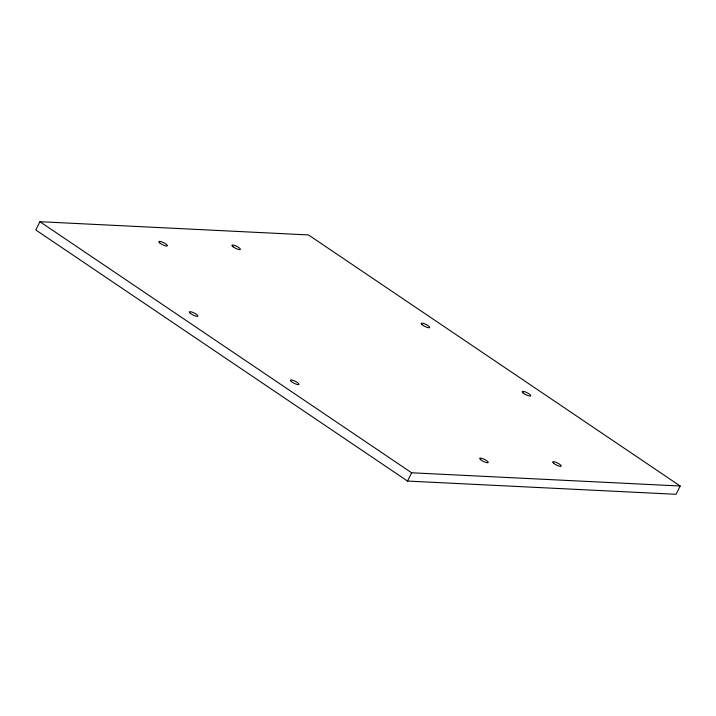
<?xml version="1.0" encoding="UTF-8"?>
<svg xmlns="http://www.w3.org/2000/svg" width="716" height="716" viewBox="0 0 716 716"><rect width="100%" height="100%" fill="white"/><g stroke="black" fill="none" stroke-linecap="round" stroke-linejoin="round"><path stroke-width="1.07" d="M39.908 221.7L35.8 229.979L407.52 481.062L676.092 494.3L680.2 486.021L308.48 234.938L39.908 221.7L411.637 472.784L680.2 486.021M407.52 481.062L411.637 472.784M553.647 463.288A4.761 1.155 26.4 0 0 561.004 466.322A4.761 1.155 26.4 0 0 556.305 462.438A4.761 1.155 26.4 0 0 553.647 463.288M523.154 392.977A4.761 1.155 26.4 0 0 530.511 396.011A4.761 1.155 26.4 0 0 525.804 392.126A4.761 1.155 26.4 0 0 523.154 392.977M190.286 313.286A4.761 1.155 26.4 0 0 197.643 316.32A4.761 1.155 26.4 0 0 192.935 312.436A4.761 1.155 26.4 0 0 190.286 313.286M233.219 246.868A4.726 1.146 26.4 0 0 240.29 249.499A4.726 1.146 26.4 0 0 234.92 245.525A4.726 1.146 26.4 0 0 233.219 246.868M422.091 324.706A4.761 1.155 26.4 0 0 429.448 327.749A4.761 1.155 26.4 0 0 424.749 323.865A4.761 1.155 26.4 0 0 422.091 324.706M159.793 242.975A4.761 1.155 26.4 0 0 167.141 246.009A4.761 1.155 26.4 0 0 162.442 242.124A4.761 1.155 26.4 0 0 159.793 242.975M480.633 459.69A4.761 1.155 26.4 0 0 487.99 462.724A4.761 1.155 26.4 0 0 483.282 458.84A4.761 1.155 26.4 0 0 480.633 459.69M291.349 381.547A4.761 1.155 26.4 0 0 298.697 384.582A4.761 1.155 26.4 0 0 293.999 380.697A4.761 1.155 26.4 0 0 291.349 381.547"/></g></svg>
